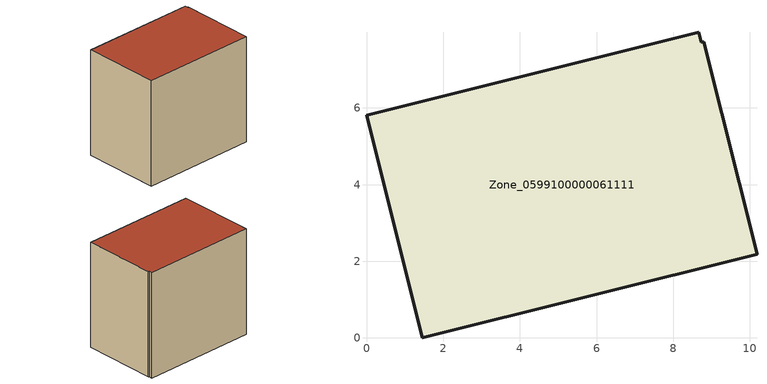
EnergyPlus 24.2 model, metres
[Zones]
Zone_0599100000061111
 floor ground (C_G): 1.45,0 0,5.81 8.67,7.98 8.73,7.71 8.8,7.73 10.19,2.18 z0
 wall outside (C_F): 1.45,0 10.19,2.18 8.8,7.73 8.73,7.71 8.67,7.98 0,5.81 1.45,0 z0:8.23
 roof outside (C_R): 0,5.81 1.45,0 10.19,2.18 8.8,7.73 8.73,7.71 8.67,7.98 z8.23
[BUILDING]
Pand.0599100000061111: North Axis=0; Terrain=City; Loads Convergence Tolerance Value=0.04; Temperature Convergence Tolerance Value=0.4; Solar Distribution=FullExterior; Maximum Number of Warmup Days=25; Minimum Number of Warmup Days=1
[Site:Location]
Rotterdam.The.Hague.AP_ZH_NLD Design_Conditions: Latitude=51.96; Longitude=4.45; Time Zone=1; Elevation=-4.5
[SITE:GROUNDTEMPERATURE:BUILDINGSURFACE]
18, 18, 18, 18, 18, 18, 18, 18, 18, 18, 18, 18
[MATERIAL] Thermal Absorptance=0.9; Solar Absorptance=0.7; Visible Absorptance=0.7
Name | Roughness | Thickness | Conductivity | Density | Specific Heat
G.TI.1965-1974 | MediumSmooth | 0.15 | 0.882353 | 540 | 1210
F.TI.1965-1974 | Rough | 0.3 | 0.697674 | 1920 | 840
R.TI.1965-1974 | MediumRough | 0.2 | 0.232558 | 1500 | 1000
[CONSTRUCTION]
C_G: G.TI.1965-1974
C_F: F.TI.1965-1974
C_R: R.TI.1965-1974
[ZONE]
Zone_0599100000061111: Type=1; Multiplier=1; Ceiling Height=Autocalculate; Volume=Autocalculate; Floor Area=autocalculate; Part of Total Floor Area=Yes
[ZONEINFILTRATION:DESIGNFLOWRATE]
Infil_Zone_0599100000061111: Zone or ZoneList or Space or SpaceList=Zone_0599100000061111; Schedule=AlwaysOn; Design Flow Rate Calculation Method=Flow/Area; Flow Rate per Floor Area=0.003; Constant Term Coefficient=1; Temperature Term Coefficient=0; Velocity Term Coefficient=0; Velocity Squared Term Coefficient=0
[HVACTEMPLATE:ZONE:IDEALLOADSAIRSYSTEM]
Zone_0599100000061111: Maximum Heating Supply Air Temperature=50; Minimum Cooling Supply Air Temperature=13; Maximum Heating Supply Air Humidity Ratio=0.0156; Minimum Cooling Supply Air Humidity Ratio=0.0077; Heating Limit=NoLimit; Cooling Limit=NoLimit; Dehumidification Control Type=ConstantSensibleHeatRatio; Cooling Sensible Heat Ratio=0.7; Dehumidification Setpoint=60; Humidification Control Type=None; Humidification Setpoint=30; Outdoor Air Method=None; Outdoor Air Flow Rate per Person=0.00944; Outdoor Air Flow Rate per Zone Floor Area=0; Outdoor Air Flow Rate per Zone=0; Demand Controlled Ventilation Type=None; Outdoor Air Economizer Type=NoEconomizer; Heat Recovery Type=None; Sensible Heat Recovery Effectiveness=0.7; Latent Heat Recovery Effectiveness=0.65
[ZONECONTROL:THERMOSTAT]
ThermostatControl_Zone_0599100000061111: Zone or ZoneList=Zone_0599100000061111; Control Type Schedule=DualSetpointControlType; Control 1=Thermostat_Zone_0599100000061111; Temperature Difference Between Cutout And Setpoint=0
[THERMOSTATSETPOINT:DUALSETPOINT]
Thermostat_Zone_0599100000061111: Heating Setpoint Temperature Schedule=HeatingSetpoint_Zone_0599100000061111; Cooling Setpoint Temperature Schedule=CoolingSetpoint_Zone_0599100000061111
[SCHEDULE:COMPACT]
HeatingSetpoint_Zone_0599100000061111: Through: 12/31, For: AllDays, Until: 24:00, 21
CoolingSetpoint_Zone_0599100000061111: Through: 12/31, For: AllDays, Until: 24:00, 24
DualSetpointControlType: Through: 12/31, For: AllDays, Until: 24:00, 4
AlwaysOn: Through: 12/31, For: AllDays, Until: 24:00, 1
